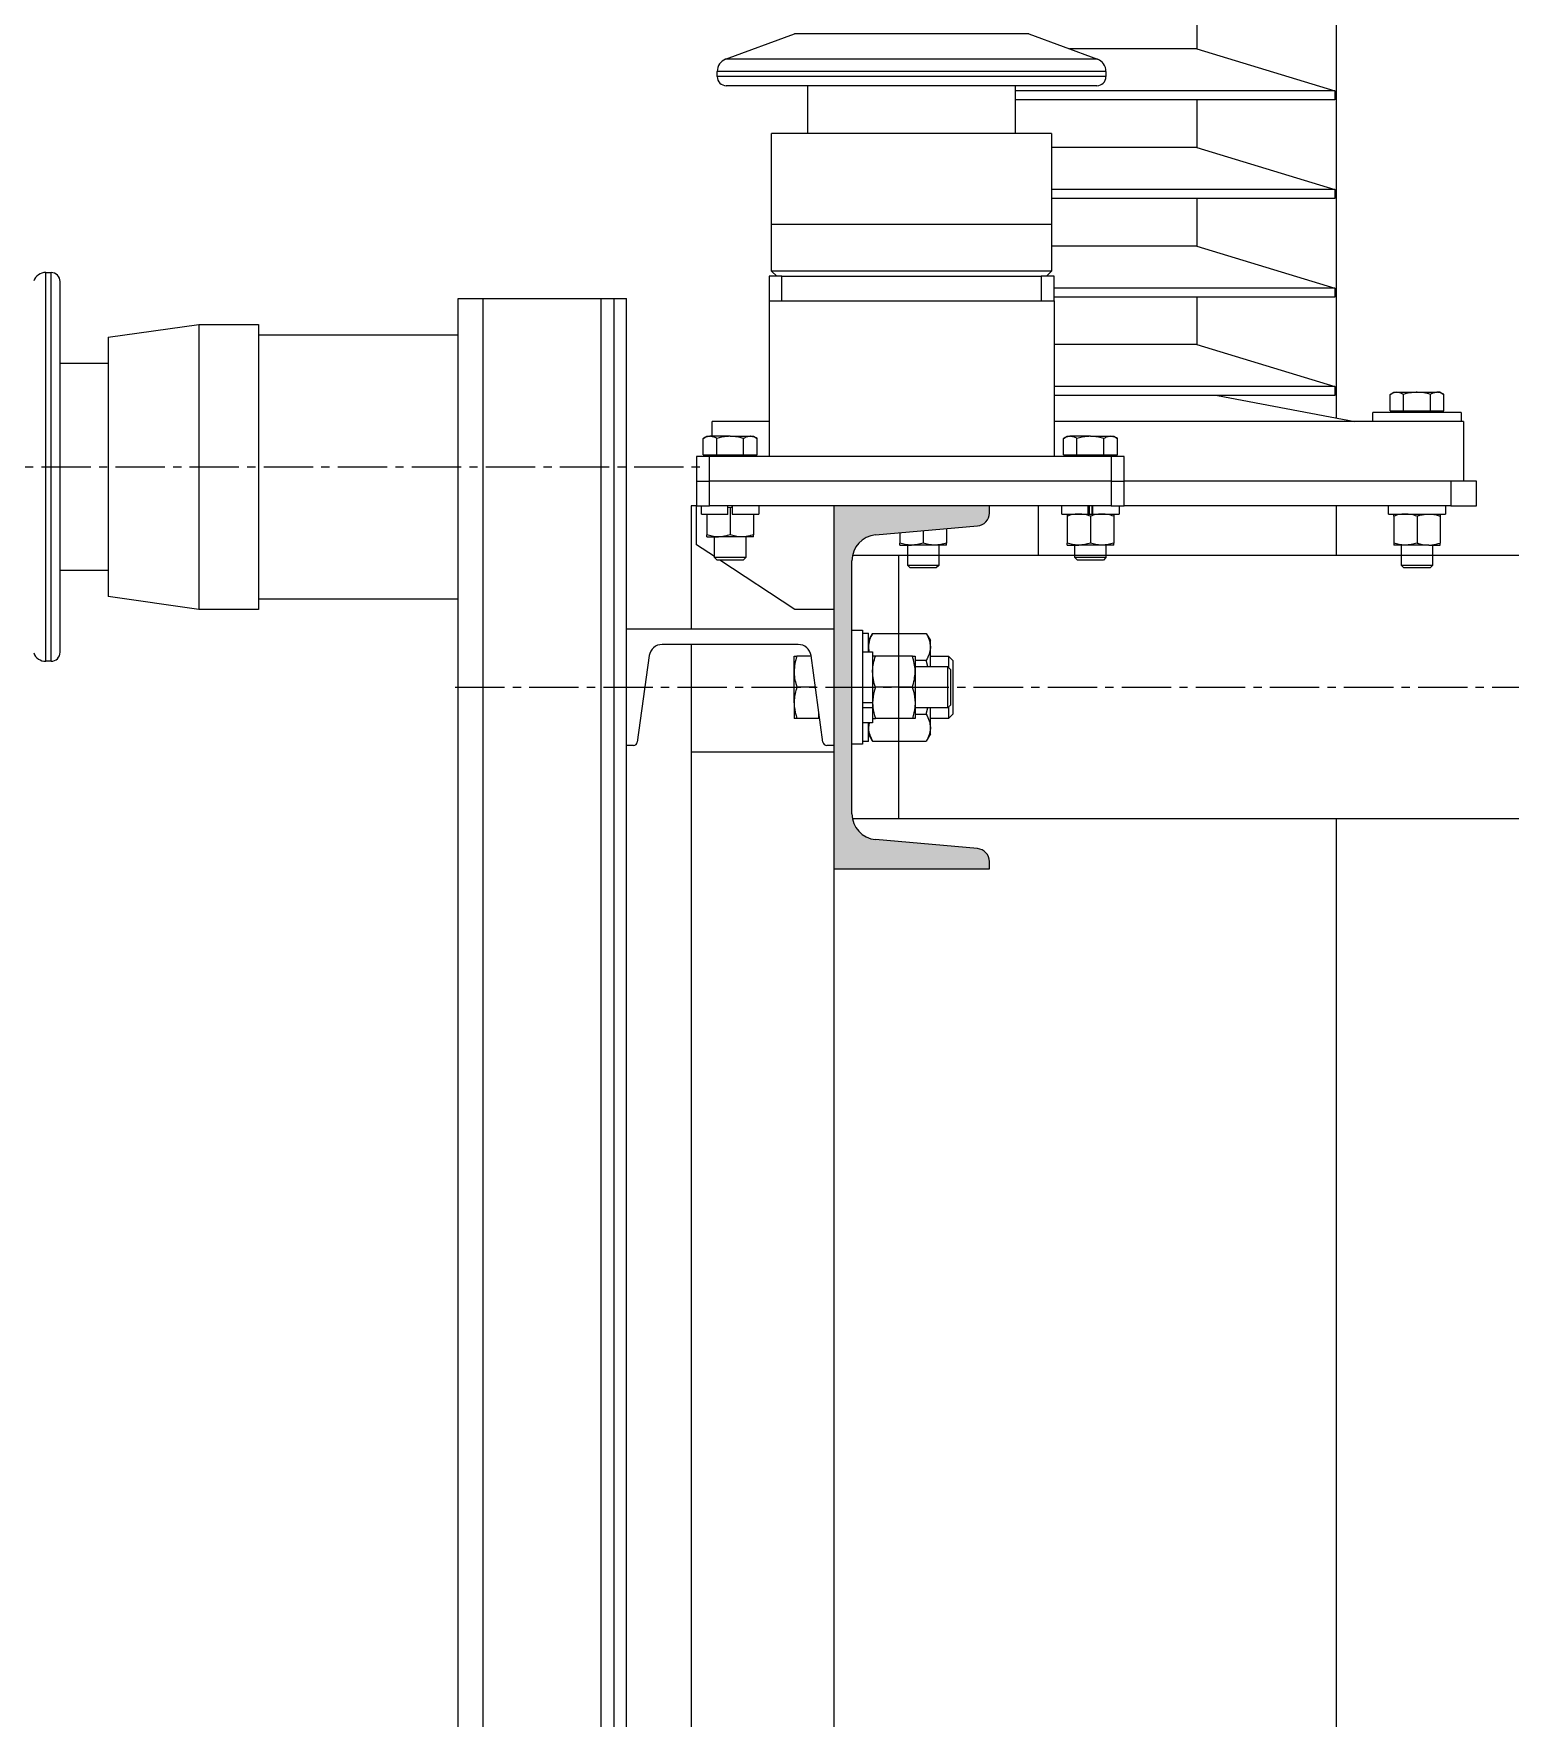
# Model space of a CAD drawing. Header units: millimetres. Extents: x 1587714 to 3094800, y -694377 to -413614.
# Drawn here: x 2046175 to 2046745, y -552333 to -551683 of the extents above; entities that cross this region are included whole.
import ezdxf

# ---------------------------------------------------------------- set-up
doc = ezdxf.new("R2010")
doc.units = ezdxf.units.MM
doc.linetypes.add('CENTER2', pattern=[28.575, 19.05, -3.175, 3.175, -3.175])
for name, color, linetype in [('0_EJES', 1, 'CENTER2'), ('M0_EQUIPOS', 7, 'Continuous'), ('M2_PLBULONES', 2, 'Continuous'), ('M_HATCH', 9, 'Continuous')]:
    doc.layers.add(name, color=color, linetype=linetype)

msp = doc.modelspace()

# ---------------------------------------------------------------- hatches: boundary and pattern name
at = {"layer": 'M_HATCH'}
msp.add_hatch(color=256, dxfattribs=at).paths.add_polyline_path([(2046490.7201, -551886.7805), (2046490.7201, -551984.4294, 0.38887873), (2046499.8486, -551994.3913), (2046539.1559, -551997.8303, -0.38887873), (2046543.7201, -552002.8112), (2046543.7201, -552005.6049), (2046483.7201, -552005.6049), (2046483.7201, -551865.6049), (2046543.7201, -551865.6049), (2046543.7201, -551868.3986, -0.38887873), (2046539.1559, -551873.3796), (2046499.8486, -551876.8185, 0.38887873)])

# ---------------------------------------------------------------- linework, layer by layer
at = {"layer": '0_EJES'}
for p, q in [((2045663.672, -551850.605), (2046433.3041, -551850.605)), ((2046337.6455, -551935.6049), (2047292.408, -551935.6049))]:
    msp.add_line(p, q, dxfattribs=at)
at = {"layer": 'M0_EQUIPOS', "color": 1, "linetype": 'Continuous', "lineweight": 15}
for p, q in [((2046677.7201, -551831.7642), (2046677.7201, -549856.6073)), ((2046677.7201, -552364.8049), (2046677.7201, -551986.405))]:
    msp.add_line(p, q, dxfattribs=at)
at = {"layer": 'M0_EQUIPOS', "color": 20, "linetype": 'Continuous', "lineweight": 15}
for p, q in [((2046623.7983, -551670.986), (2046623.7983, -551689.3366)), ((2046441.9792, -551693.3344), (2046468.5056, -551683.4818)), ((2046513.7201, -551683.4818), (2046468.5056, -551683.4818)), ((2046558.9346, -551683.4818), (2046513.7201, -551683.4818)), ((2046558.9346, -551683.4818), (2046585.4611, -551693.3344)), ((2046581.7201, -551689.3366), (2046574.6977, -551689.3366)), ((2046623.7983, -551689.3366), (2046581.7201, -551689.3366)), ((2046623.7983, -551689.3366), (2046676.9701, -551705.5386)), ((2046513.7201, -551693.3344), (2046441.9792, -551693.3344)), ((2046585.4611, -551693.3344), (2046513.7201, -551693.3344)), ((2046438.7201, -551700.0449), (2046438.7201, -551698.0215)), ((2046513.7201, -551698.0215), (2046438.7201, -551698.0215)), ((2046513.7201, -551700.0449), (2046438.7201, -551700.0449)), ((2046588.7201, -551698.0215), (2046513.7201, -551698.0215)), ((2046588.7201, -551700.0449), (2046513.7201, -551700.0449)), ((2046588.7201, -551698.0215), (2046588.7201, -551700.0449)), ((2046513.7201, -551703.5449), (2046442.2201, -551703.5449)), ((2046473.7201, -551722.045), (2046473.7201, -551703.5449)), ((2046585.2201, -551703.5449), (2046513.7201, -551703.5449)), ((2046553.7201, -551703.5449), (2046553.7201, -551722.045)), ((2046581.7201, -551705.5386), (2046553.7201, -551705.5386)), ((2046581.7201, -551709.0109), (2046553.7201, -551709.0109)), ((2046676.9701, -551705.5386), (2046581.7201, -551705.5386)), ((2046676.9701, -551709.0109), (2046581.7201, -551709.0109)), ((2046623.7983, -551709.0109), (2046623.7983, -551727.3613)), ((2046676.9701, -551705.5386), (2046676.9701, -551709.0109)), ((2046459.7201, -551757.0449), (2046459.7201, -551722.045)), ((2046567.7201, -551722.045), (2046459.7201, -551722.045)), ((2046567.7201, -551722.045), (2046567.7201, -551757.0449)), ((2046581.7201, -551727.3613), (2046567.7201, -551727.3613)), ((2046623.7983, -551727.3613), (2046581.7201, -551727.3613)), ((2046623.7983, -551727.3613), (2046676.9701, -551743.5632)), ((2046581.7201, -551743.5632), (2046567.7201, -551743.5632)), ((2046581.7201, -551747.0356), (2046567.7201, -551747.0356)), ((2046676.9701, -551743.5632), (2046581.7201, -551743.5632)), ((2046676.9701, -551747.0356), (2046581.7201, -551747.0356)), ((2046623.7983, -551747.0356), (2046623.7983, -551765.3859)), ((2046676.9701, -551743.5632), (2046676.9701, -551747.0356)), ((2046459.7201, -551775.045), (2046459.7201, -551757.0449)), ((2046567.7201, -551757.0449), (2046459.7201, -551757.0449)), ((2046567.7201, -551757.0449), (2046567.7201, -551775.045)), ((2046581.7201, -551765.3859), (2046567.7201, -551765.3859)), ((2046623.7983, -551765.3859), (2046581.7201, -551765.3859)), ((2046623.7983, -551765.3859), (2046676.9701, -551781.5879)), ((2046458.7201, -551777.0448), (2046458.7201, -551786.5649)), ((2046463.7201, -551777.0448), (2046458.7201, -551777.0448)), ((2046461.7201, -551777.0448), (2046459.7201, -551775.045)), ((2046567.7201, -551775.045), (2046459.7201, -551775.045)), ((2046463.7201, -551777.0448), (2046563.7201, -551777.0448)), ((2046463.7201, -551786.5649), (2046463.7201, -551777.0448)), ((2046563.7201, -551777.0448), (2046563.7201, -551786.5649)), ((2046568.7201, -551777.0448), (2046563.7201, -551777.0448)), ((2046567.7201, -551775.045), (2046565.7201, -551777.0448)), ((2046568.7201, -551786.5649), (2046568.7201, -551777.0448)), ((2046458.7201, -551786.5649), (2046458.7201, -551846.565)), ((2046458.7201, -551786.5649), (2046568.7201, -551786.5649)), ((2046463.7201, -551786.5649), (2046563.7201, -551786.5649)), ((2046581.7201, -551781.5879), (2046568.7201, -551781.5879)), ((2046581.7201, -551785.0602), (2046568.7201, -551785.0602)), ((2046568.7201, -551786.5649), (2046568.7201, -551846.565)), ((2046676.9701, -551781.5879), (2046581.7201, -551781.5879)), ((2046676.9701, -551785.0602), (2046581.7201, -551785.0602)), ((2046623.7983, -551785.0602), (2046623.7983, -551803.4108)), ((2046676.9701, -551781.5879), (2046676.9701, -551785.0602)), ((2046581.7201, -551803.4108), (2046568.7201, -551803.4108)), ((2046623.7983, -551803.4108), (2046581.7201, -551803.4108)), ((2046623.7983, -551803.4108), (2046676.9701, -551819.6126)), ((2046581.7201, -551819.6126), (2046568.7201, -551819.6126)), ((2046676.9701, -551819.6126), (2046581.7201, -551819.6126)), ((2046676.9701, -551819.6126), (2046676.9701, -551823.0849)), ((2046581.7201, -551823.0849), (2046568.7201, -551823.0849)), ((2046676.9701, -551823.0849), (2046581.7201, -551823.0849)), ((2046631.7201, -551823.0849), (2046684.7201, -551833.0849)), ((2046436.7201, -551838.8049), (2046436.7201, -551833.0849)), ((2046458.7201, -551833.0849), (2046436.7201, -551833.0849)), ((2046581.7201, -551833.0849), (2046568.7201, -551833.0849)), ((2046726.7201, -551833.0849), (2046581.7201, -551833.0849)), ((2046726.7201, -551833.0849), (2046726.7201, -551856.0849))]:
    msp.add_line(p, q, dxfattribs=at)
at = {"layer": 'M0_EQUIPOS', "color": 180, "linetype": 'Continuous', "lineweight": 15}
for p, q in [((2046179.6967, -551775.605), (2046181.7201, -551775.605)), ((2046179.6967, -551860.9912), (2046179.6967, -551775.605)), ((2046181.7201, -551860.9912), (2046181.7201, -551775.605)), ((2046185.2201, -551860.5065), (2046185.2201, -551779.105)), ((2046338.7201, -552444.6439), (2046338.7201, -551785.605)), ((2046338.7201, -551785.605), (2046348.4801, -551785.605)), ((2046348.4801, -552565.6049), (2046348.4801, -551785.605)), ((2046348.4801, -551785.605), (2046393.9601, -551785.605)), ((2046393.9601, -552565.6049), (2046393.9601, -551785.605)), ((2046393.9601, -551785.605), (2046398.9601, -551785.605)), ((2046398.9601, -552565.6049), (2046398.9601, -551785.605)), ((2046398.9601, -551785.605), (2046403.7201, -551785.605)), ((2046403.7201, -551913.105), (2046403.7201, -551785.605)), ((2046203.7201, -551800.6049), (2046238.7201, -551795.605)), ((2046203.7201, -551800.6049), (2046203.7201, -551900.605)), ((2046238.7201, -551795.605), (2046261.7201, -551795.605)), ((2046238.7201, -551795.605), (2046238.7201, -551905.6049)), ((2046261.7201, -551795.605), (2046261.7201, -551905.6049)), ((2046261.7201, -551799.605), (2046338.7201, -551799.605)), ((2046185.2201, -551810.6049), (2046203.7201, -551810.6049)), ((2046179.6967, -551925.6049), (2046179.6967, -551860.9912)), ((2046181.7201, -551925.6049), (2046181.7201, -551860.9912)), ((2046185.2201, -551922.1049), (2046185.2201, -551860.5065)), ((2046203.7201, -551890.6049), (2046185.2201, -551890.6049)), ((2046238.7201, -551905.6049), (2046203.7201, -551900.605)), ((2046338.7201, -551901.605), (2046261.7201, -551901.605)), ((2046261.7201, -551905.6049), (2046238.7201, -551905.6049)), ((2046403.7201, -551913.105), (2046483.7201, -551913.105)), ((2046403.7201, -551958.1049), (2046403.7201, -551913.105)), ((2046412.5282, -551923.4185), (2046407.8995, -551956.8109)), ((2046469.9595, -551919.1049), (2046417.4808, -551919.1049)), ((2046479.5408, -551956.8109), (2046474.9121, -551923.4185)), ((2046181.7201, -551925.6049), (2046179.6967, -551925.6049)), ((2046406.4137, -551958.1049), (2046403.7201, -551958.1049)), ((2046403.7201, -552393.105), (2046403.7201, -551958.1049)), ((2046483.7201, -551958.1049), (2046481.0265, -551958.1049))]:
    msp.add_line(p, q, dxfattribs=at)
at = {"layer": 'M0_EQUIPOS', "linetype": 'Continuous', "lineweight": 15}
for p, q in [((2046430.7201, -551846.565), (2046430.7201, -551856.0849)), ((2046435.7201, -551846.565), (2046430.7201, -551846.565)), ((2046435.7201, -551856.0849), (2046435.7201, -551846.565)), ((2046590.7201, -551846.565), (2046435.7201, -551846.565)), ((2046590.7201, -551846.565), (2046590.7201, -551856.0849)), ((2046595.7201, -551846.565), (2046590.7201, -551846.565)), ((2046595.7201, -551856.0849), (2046595.7201, -551846.565)), ((2046430.7201, -551856.0849), (2046435.7201, -551856.0849)), ((2046430.7201, -551856.0849), (2046430.7201, -551865.6049)), ((2046590.7201, -551856.0849), (2046435.7201, -551856.0849)), ((2046435.7201, -551865.6049), (2046435.7201, -551856.0849)), ((2046590.7201, -551856.0849), (2046595.7201, -551856.0849)), ((2046590.7201, -551856.0849), (2046590.7201, -551865.6049)), ((2046721.7201, -551856.0849), (2046595.7201, -551856.0849)), ((2046595.7201, -551865.6049), (2046595.7201, -551856.0849)), ((2046721.7201, -551856.0849), (2046721.7201, -551865.6049)), ((2046731.7201, -551856.0849), (2046721.7201, -551856.0849)), ((2046731.7201, -551865.6049), (2046731.7201, -551856.0849)), ((2046430.7201, -551865.6049), (2046428.7201, -551865.6049)), ((2046428.7201, -551865.6049), (2046428.7201, -551913.105)), ((2046430.7201, -551865.6049), (2046435.7201, -551865.6049)), ((2046430.7201, -551880.6049), (2046430.7201, -551865.6049)), ((2046483.7201, -551865.6049), (2046435.7201, -551865.6049)), ((2046483.7201, -551865.6049), (2046483.7201, -552005.6049)), ((2046543.7201, -551865.6049), (2046483.7201, -551865.6049)), ((2046543.7201, -551868.3986), (2046543.7201, -551865.6049)), ((2046590.7201, -551865.6049), (2046543.7201, -551865.6049)), ((2046562.7201, -551884.8049), (2046562.7201, -551865.6049)), ((2046590.7201, -551865.6049), (2046595.7201, -551865.6049)), ((2046721.7201, -551865.6049), (2046595.7201, -551865.6049)), ((2046677.7201, -551884.8049), (2046677.7201, -551865.6049)), ((2046721.7201, -551865.6049), (2046731.7201, -551865.6049)), ((2046499.8486, -551876.8185), (2046539.1559, -551873.3795)), ((2046437.7201, -551885.2102), (2046430.7201, -551880.6049)), ((2046508.6201, -551884.8049), (2046490.9172, -551884.8049)), ((2046816.7072, -551884.8049), (2046508.6201, -551884.8049)), ((2046508.6201, -551884.8049), (2046508.6201, -551986.405)), ((2046468.7201, -551905.6049), (2046439.7793, -551886.5649)), ((2046490.7201, -551984.4294), (2046490.7201, -551886.7804)), ((2046483.7201, -551905.6049), (2046468.7201, -551905.6049)), ((2046428.7201, -551919.1049), (2046428.7201, -551960.605)), ((2046483.7201, -551960.605), (2046428.7201, -551960.605)), ((2046428.7201, -551960.605), (2046428.7201, -552390.6049)), ((2046508.6201, -551986.405), (2046490.9172, -551986.405)), ((2046757.7201, -551986.405), (2046508.6201, -551986.405)), ((2046539.1559, -551997.8302), (2046499.8486, -551994.3913)), ((2046483.7201, -552005.6049), (2046543.7201, -552005.6049)), ((2046483.7201, -552005.6049), (2046483.7201, -552345.605)), ((2046543.7201, -552005.6049), (2046543.7201, -552002.8113))]:
    msp.add_line(p, q, dxfattribs=at)
at = {"layer": 'M0_EQUIPOS', "color": 20, "linetype": 'Continuous', "lineweight": 15}
for centre, radius, start, end in [((2046443.7201, -551698.0215), 5, 110.3764352, 180), ((2046583.7201, -551698.0215), 5, 0, 69.6235648), ((2046442.2201, -551700.0449), 3.5, 180, 270), ((2046585.2201, -551700.0449), 3.5, 270, 0)]:
    msp.add_arc(centre, radius, start, end, dxfattribs=at)
at = {"layer": 'M0_EQUIPOS', "color": 180, "linetype": 'Continuous', "lineweight": 15}
for centre, radius, start, end in [((2046179.6967, -551780.6049), 5, 90, 159.6235648), ((2046181.7201, -551779.1049), 3.5, 0, 90), ((2046179.6967, -551920.6049), 5, 200.3764352, 270), ((2046181.7201, -551922.1049), 3.5, 270, 0), ((2046417.4808, -551924.1049), 5, 90, 172.1082976), ((2046469.9594, -551924.1049), 5, 7.8917024, 90), ((2046406.4137, -551956.6049), 1.5, 270, 352.1082976), ((2046481.0265, -551956.6049), 1.5, 187.8917024, 270)]:
    msp.add_arc(centre, radius, start, end, dxfattribs=at)
at = {"layer": 'M0_EQUIPOS', "linetype": 'Continuous', "lineweight": 15}
for centre, radius, start, end in [((2046538.7201, -551868.3986), 5, 275, 0), ((2046500.7201, -551886.7805), 10, 95, 180), ((2046500.7201, -551984.4294), 10, 180, 265), ((2046538.7201, -552002.8112), 5, 0, 85)]:
    msp.add_arc(centre, radius, start, end, dxfattribs=at)
at = {"layer": 'M2_PLBULONES', "linetype": 'Continuous', "lineweight": 15}
for p, q in [((2046698.3278, -551822.6288), (2046699.7201, -551821.825)), ((2046698.3278, -551828.9849), (2046698.3278, -551822.6288)), ((2046699.7201, -551821.825), (2046700.9259, -551821.825)), ((2046700.9259, -551821.825), (2046708.7201, -551821.825)), ((2046703.524, -551828.9849), (2046703.524, -551822.6288)), ((2046708.7201, -551821.825), (2046716.5143, -551821.825)), ((2046713.9163, -551828.9849), (2046713.9163, -551822.6288)), ((2046717.7201, -551821.825), (2046716.5143, -551821.825)), ((2046717.7201, -551821.825), (2046719.1124, -551822.6288)), ((2046719.1124, -551828.9849), (2046719.1124, -551822.6288)), ((2046691.7201, -551833.0849), (2046691.7201, -551829.5849)), ((2046725.7201, -551829.5849), (2046691.7201, -551829.5849)), ((2046698.3278, -551828.9849), (2046700.9259, -551828.9849)), ((2046699.7201, -551829.5849), (2046699.7201, -551828.9849)), ((2046700.9259, -551828.9849), (2046703.524, -551828.9849)), ((2046703.524, -551828.9849), (2046708.7201, -551828.9849)), ((2046708.7201, -551828.9849), (2046713.9163, -551828.9849)), ((2046713.9163, -551828.9849), (2046716.5143, -551828.9849)), ((2046716.5143, -551828.9849), (2046719.1124, -551828.9849)), ((2046717.7201, -551828.9849), (2046717.7201, -551829.5849)), ((2046725.7201, -551829.5849), (2046725.7201, -551833.0849)), ((2046433.3278, -551839.6087), (2046434.7201, -551838.8049)), ((2046433.3278, -551845.965), (2046433.3278, -551839.6087)), ((2046434.7201, -551838.8049), (2046435.9259, -551838.8049)), ((2046443.7201, -551838.8049), (2046435.9259, -551838.8049)), ((2046438.524, -551845.965), (2046438.524, -551839.6087)), ((2046443.7201, -551838.8049), (2046451.5143, -551838.8049)), ((2046448.9163, -551845.965), (2046448.9163, -551839.6087)), ((2046451.5143, -551838.8049), (2046452.7201, -551838.8049)), ((2046452.7201, -551838.8049), (2046454.1124, -551839.6087)), ((2046454.1124, -551845.965), (2046454.1124, -551839.6087)), ((2046572.3278, -551839.6087), (2046573.7201, -551838.8049)), ((2046572.3278, -551845.965), (2046572.3278, -551839.6087)), ((2046573.7201, -551838.8049), (2046574.9259, -551838.8049)), ((2046582.7201, -551838.8049), (2046574.9259, -551838.8049)), ((2046577.524, -551845.965), (2046577.524, -551839.6087)), ((2046582.7201, -551838.8049), (2046590.5144, -551838.8049)), ((2046587.9163, -551845.965), (2046587.9163, -551839.6087)), ((2046590.5144, -551838.8049), (2046591.7201, -551838.8049)), ((2046591.7201, -551838.8049), (2046593.1124, -551839.6087)), ((2046593.1124, -551845.965), (2046593.1124, -551839.6087)), ((2046433.3278, -551845.965), (2046435.9259, -551845.965)), ((2046434.7201, -551846.565), (2046434.7201, -551845.965)), ((2046435.9259, -551845.965), (2046438.524, -551845.965)), ((2046438.524, -551845.965), (2046443.7201, -551845.965)), ((2046443.7201, -551845.965), (2046448.9163, -551845.965)), ((2046448.9163, -551845.965), (2046451.5143, -551845.965)), ((2046451.5143, -551845.965), (2046454.1124, -551845.965)), ((2046452.7201, -551845.965), (2046452.7201, -551846.565)), ((2046572.3278, -551845.965), (2046574.9259, -551845.965)), ((2046573.7201, -551846.565), (2046573.7201, -551845.965)), ((2046574.9259, -551845.965), (2046577.524, -551845.965)), ((2046577.524, -551845.965), (2046582.7201, -551845.965)), ((2046582.7201, -551845.965), (2046587.9163, -551845.965)), ((2046587.9163, -551845.965), (2046590.5144, -551845.965)), ((2046590.5144, -551845.965), (2046593.1124, -551845.965)), ((2046591.7201, -551845.965), (2046591.7201, -551846.565)), ((2046432.6838, -551868.78), (2046432.6838, -551865.6049)), ((2046442.8542, -551868.78), (2046442.8542, -551865.6049)), ((2046444.586, -551868.78), (2046444.586, -551865.6049)), ((2046454.7564, -551865.6049), (2046454.7564, -551868.78)), ((2046571.6838, -551868.78), (2046571.6838, -551865.6049)), ((2046581.8542, -551868.78), (2046581.8542, -551865.6049)), ((2046582.21, -551865.6049), (2046582.21, -551868.78)), ((2046583.2303, -551865.6049), (2046583.2303, -551868.78)), ((2046583.586, -551868.78), (2046583.586, -551865.6049)), ((2046593.7564, -551865.6049), (2046593.7564, -551868.78)), ((2046697.6838, -551868.78), (2046697.6838, -551865.6049)), ((2046719.7564, -551865.6049), (2046719.7564, -551868.78)), ((2046432.6838, -551868.78), (2046442.8542, -551868.78)), ((2046434.7201, -551868.78), (2046434.7201, -551876.8011)), ((2046442.9378, -551868.78), (2046442.8542, -551868.78)), ((2046443.7201, -551866.4088), (2046442.931, -551866.2)), ((2046444.5088, -551866.1969), (2046443.7201, -551866.4088)), ((2046443.7201, -551866.4088), (2046443.7201, -551876.8011)), ((2046444.5025, -551868.78), (2046444.586, -551868.78)), ((2046444.586, -551868.78), (2046454.7564, -551868.78)), ((2046452.7201, -551868.78), (2046452.7201, -551876.8011)), ((2046571.6838, -551868.78), (2046581.8542, -551868.78)), ((2046573.7201, -551869.5838), (2046573.7201, -551879.9761)), ((2046581.8542, -551868.78), (2046583.4263, -551868.78)), ((2046582.014, -551868.78), (2046581.8542, -551868.78)), ((2046582.7201, -551869.5838), (2046582.7201, -551879.9761)), ((2046583.4263, -551868.78), (2046583.586, -551868.78)), ((2046583.586, -551868.78), (2046593.7564, -551868.78)), ((2046591.7201, -551869.5838), (2046591.7201, -551879.9761)), ((2046697.6838, -551868.78), (2046719.7564, -551868.78)), ((2046699.7201, -551869.5838), (2046699.7201, -551879.9761)), ((2046708.7201, -551869.5838), (2046708.7201, -551879.9761)), ((2046717.7201, -551869.5838), (2046717.7201, -551879.9761)), ((2046434.7201, -551877.6049), (2046439.2201, -551877.6049)), ((2046437.7201, -551885.6009), (2046437.7201, -551877.6049)), ((2046448.2201, -551877.6049), (2046439.2201, -551877.6049)), ((2046452.7201, -551877.6049), (2046448.2201, -551877.6049)), ((2046449.7201, -551877.6049), (2046449.7201, -551885.6009)), ((2046509.2201, -551875.9986), (2046509.2201, -551879.9761)), ((2046518.2201, -551875.2112), (2046518.2201, -551879.9761)), ((2046527.2201, -551874.4238), (2046527.2201, -551879.9761)), ((2046512.2201, -551884.8049), (2046508.6201, -551884.8049)), ((2046509.2201, -551880.7799), (2046513.7201, -551880.7799)), ((2046512.2201, -551888.6209), (2046512.2201, -551880.7799)), ((2046522.7201, -551880.7799), (2046513.7201, -551880.7799)), ((2046527.2201, -551880.7799), (2046522.7201, -551880.7799)), ((2046524.2201, -551880.7799), (2046524.2201, -551888.6209)), ((2046573.7201, -551880.7799), (2046578.2201, -551880.7799)), ((2046576.7201, -551885.6009), (2046576.7201, -551880.7799)), ((2046587.2201, -551880.7799), (2046578.2201, -551880.7799)), ((2046591.7201, -551880.7799), (2046587.2201, -551880.7799)), ((2046588.7201, -551880.7799), (2046588.7201, -551885.6009)), ((2046704.2201, -551880.7799), (2046699.7201, -551880.7799)), ((2046702.7201, -551888.6209), (2046702.7201, -551880.7799)), ((2046713.2201, -551880.7799), (2046704.2201, -551880.7799)), ((2046713.2201, -551880.7799), (2046717.7201, -551880.7799)), ((2046714.7201, -551880.7799), (2046714.7201, -551888.6209)), ((2046438.6841, -551886.5649), (2046437.7201, -551885.6009)), ((2046443.7201, -551885.6009), (2046437.7201, -551885.6009)), ((2046443.7201, -551886.5649), (2046438.6841, -551886.5649)), ((2046449.7201, -551885.6009), (2046443.7201, -551885.6009)), ((2046448.7561, -551886.5649), (2046443.7201, -551886.5649)), ((2046449.7201, -551885.6009), (2046448.7561, -551886.5649)), ((2046513.1841, -551889.585), (2046512.2201, -551888.6209)), ((2046518.2201, -551888.6209), (2046512.2201, -551888.6209)), ((2046518.2201, -551889.585), (2046513.1841, -551889.585)), ((2046524.2201, -551888.6209), (2046518.2201, -551888.6209)), ((2046523.2561, -551889.585), (2046518.2201, -551889.585)), ((2046524.2201, -551888.6209), (2046523.2561, -551889.585)), ((2046577.6841, -551886.5649), (2046576.7201, -551885.6009)), ((2046582.7201, -551885.6009), (2046576.7201, -551885.6009)), ((2046582.7201, -551886.5649), (2046577.6841, -551886.5649)), ((2046588.7201, -551885.6009), (2046582.7201, -551885.6009)), ((2046587.7561, -551886.5649), (2046582.7201, -551886.5649)), ((2046588.7201, -551885.6009), (2046587.7561, -551886.5649)), ((2046703.6841, -551889.585), (2046702.7201, -551888.6209)), ((2046714.7201, -551888.6209), (2046702.7201, -551888.6209)), ((2046713.7561, -551889.585), (2046703.6841, -551889.585)), ((2046714.7201, -551888.6209), (2046713.7561, -551889.585)), ((2046490.7201, -551913.6049), (2046494.7201, -551913.6049)), ((2046494.7201, -551913.6049), (2046494.7201, -551946.6049)), ((2046494.7201, -551914.6881), (2046497.0701, -551914.6881)), ((2046497.0701, -551921.9016), (2046497.0701, -551914.6881)), ((2046497.0701, -551917.6049), (2046498.6778, -551914.8203)), ((2046498.6778, -551914.8203), (2046519.3624, -551914.8203)), ((2046519.3624, -551914.8203), (2046520.9701, -551917.6049)), ((2046520.9701, -551920.0165), (2046520.9701, -551917.6049)), ((2046468.4001, -551929.605), (2046468.4001, -551923.6049)), ((2046474.9379, -551923.6049), (2046469.4719, -551923.6049)), ((2046494.7201, -551921.9016), (2046498.6825, -551921.9016)), ((2046498.6825, -551921.9016), (2046498.6825, -551941.5043)), ((2046514.0107, -551923.6049), (2046499.7543, -551923.6049)), ((2046515.0825, -551923.6049), (2046515.0825, -551929.605)), ((2046520.9701, -551927.605), (2046520.9701, -551920.0165)), ((2046520.9701, -551923.6049), (2046527.9721, -551923.6049)), ((2046527.9721, -551923.6049), (2046529.6201, -551925.253)), ((2046527.9721, -551923.6049), (2046527.9721, -551924.5142)), ((2046468.4001, -551941.6049), (2046468.4001, -551929.605)), ((2046515.0825, -551925.2126), (2046519.3624, -551925.2126)), ((2046515.0825, -551927.605), (2046527.6186, -551927.605)), ((2046515.0825, -551929.605), (2046515.0825, -551941.6049)), ((2046519.9506, -551927.605), (2046519.3624, -551925.2126)), ((2046527.6186, -551927.605), (2046528.7201, -551928.7065)), ((2046527.6186, -551927.605), (2046527.6186, -551939.6049)), ((2046527.9721, -551924.5142), (2046527.9721, -551927.9584)), ((2046528.7201, -551928.7065), (2046528.7201, -551939.0542)), ((2046529.6201, -551925.253), (2046529.6201, -551926.0374)), ((2046529.6201, -551926.0374), (2046529.6201, -551945.9569)), ((2046476.6013, -551935.6049), (2046469.4719, -551935.6049)), ((2046514.0107, -551935.6049), (2046499.7543, -551935.6049)), ((2046468.4001, -551941.6049), (2046468.4001, -551947.605)), ((2046494.7201, -551941.5043), (2046498.6825, -551941.5043)), ((2046494.7201, -551943.3666), (2046498.6825, -551943.3666)), ((2046498.6825, -551941.6049), (2046498.6825, -551942.4018)), ((2046498.6825, -551942.4018), (2046498.6825, -551943.3666)), ((2046498.6825, -551943.3666), (2046498.6825, -551949.3082)), ((2046515.0825, -551941.6049), (2046515.0825, -551947.605)), ((2046527.6186, -551943.6049), (2046515.0825, -551943.6049)), ((2046519.3624, -551945.9972), (2046519.9834, -551943.6049)), ((2046520.9701, -551951.1934), (2046520.9701, -551943.6049)), ((2046527.6186, -551939.6049), (2046527.6186, -551943.6049)), ((2046528.7201, -551942.5034), (2046527.6186, -551943.6049)), ((2046527.9721, -551943.2514), (2046527.9721, -551947.605)), ((2046528.7201, -551939.0542), (2046528.7201, -551942.5034)), ((2046477.9201, -551947.605), (2046469.4719, -551947.605)), ((2046477.9201, -551947.605), (2046477.9201, -551945.1192)), ((2046478.2647, -551947.605), (2046477.9201, -551947.605)), ((2046494.7201, -551946.6049), (2046494.7201, -551957.605)), ((2046498.6825, -551949.3082), (2046494.7201, -551949.3082)), ((2046497.384, -551949.3082), (2046497.0701, -551951.1934)), ((2046497.0701, -551956.5218), (2046497.0701, -551949.3082)), ((2046514.0107, -551947.605), (2046499.7543, -551947.605)), ((2046515.0825, -551945.9972), (2046519.3624, -551945.9972)), ((2046527.9721, -551947.605), (2046520.9701, -551947.605)), ((2046529.6201, -551945.9569), (2046527.9721, -551947.605)), ((2046497.0701, -551956.5218), (2046494.7201, -551956.5218)), ((2046498.6778, -551956.3895), (2046497.0701, -551953.6049)), ((2046498.6778, -551956.3895), (2046519.3624, -551956.3895)), ((2046520.9701, -551953.6049), (2046519.3624, -551956.3895)), ((2046520.9701, -551953.6049), (2046520.9701, -551951.1934)), ((2046494.7201, -551957.605), (2046490.7201, -551957.605))]:
    msp.add_line(p, q, dxfattribs=at)
for points, knots in [([(2046700.9259, -551821.825), (2046700.219, -551821.93), (2046699.3392, -551822.0606), (2046698.4939, -551822.5355), (2046698.3278, -551822.6288)], [0, 0, 0, 0, 0.803584668, 1, 1, 1, 1]), ([(2046703.524, -551822.6288), (2046702.8557, -551822.296), (2046701.9987, -551821.8692), (2046701.1196, -551821.833), (2046700.9259, -551821.825)], [0, 0, 0, 0, 0.77964625, 1, 1, 1, 1]), ([(2046708.7201, -551821.825), (2046708.597, -551821.8259), (2046707.6642, -551821.8329), (2046705.9056, -551822.0088), (2046704.3227, -551822.4209), (2046703.524, -551822.6288)], [0, 0, 0, 0, 0.07009011, 0.53078297, 1, 1, 1, 1]), ([(2046713.9163, -551822.6288), (2046713.0724, -551822.4041), (2046711.3692, -551821.9505), (2046709.6085, -551821.8671), (2046708.7201, -551821.825)], [0, 0, 0, 0, 0.49546059, 1, 1, 1, 1]), ([(2046716.5143, -551821.825), (2046716.4528, -551821.8259), (2046715.9869, -551821.8329), (2046715.107, -551822.0088), (2046714.3156, -551822.4209), (2046713.9163, -551822.6288)], [0, 0, 0, 0, 0.07015566, 0.5308236, 1, 1, 1, 1]), ([(2046719.1124, -551822.6288), (2046718.6905, -551822.4041), (2046717.839, -551821.9506), (2046716.9585, -551821.8671), (2046716.5143, -551821.825)], [0, 0, 0, 0, 0.49550209, 1, 1, 1, 1]), ([(2046435.9259, -551838.8049), (2046435.8643, -551838.8059), (2046435.3979, -551838.8132), (2046434.5187, -551838.9887), (2046433.7272, -551839.4008), (2046433.3278, -551839.6087)], [0, 0, 0, 0, 0.07008409, 0.53078933, 1, 1, 1, 1]), ([(2046438.524, -551839.6087), (2046438.102, -551839.3841), (2046437.2503, -551838.9306), (2046436.3701, -551838.8471), (2046435.9259, -551838.8049)], [0, 0, 0, 0, 0.4954221, 1, 1, 1, 1]), ([(2046443.7201, -551838.8049), (2046443.3327, -551838.8129), (2046441.5747, -551838.8494), (2046439.8605, -551839.2761), (2046438.524, -551839.6087)], [0, 0, 0, 0, 0.2203644, 1, 1, 1, 1]), ([(2046448.9163, -551839.6087), (2046448.5842, -551839.5155), (2046446.8928, -551839.0404), (2046445.1338, -551838.9098), (2046443.7201, -551838.8049)], [0, 0, 0, 0, 0.19634992, 1, 1, 1, 1]), ([(2046451.5143, -551838.8049), (2046451.4528, -551838.8059), (2046450.9864, -551838.8132), (2046450.1071, -551838.9887), (2046449.3156, -551839.4008), (2046448.9163, -551839.6087)], [0, 0, 0, 0, 0.07008268, 0.53078932, 1, 1, 1, 1]), ([(2046454.1124, -551839.6087), (2046453.6905, -551839.3841), (2046452.839, -551838.9307), (2046451.9585, -551838.8471), (2046451.5143, -551838.8049)], [0, 0, 0, 0, 0.49549931, 1, 1, 1, 1]), ([(2046574.9259, -551838.8049), (2046574.8643, -551838.8059), (2046574.3979, -551838.8132), (2046573.5187, -551838.9887), (2046572.7272, -551839.4008), (2046572.3278, -551839.6087)], [0, 0, 0, 0, 0.07008374, 0.53078933, 1, 1, 1, 1]), ([(2046577.524, -551839.6087), (2046577.102, -551839.3841), (2046576.2503, -551838.9306), (2046575.3701, -551838.8471), (2046574.9259, -551838.8049)], [0, 0, 0, 0, 0.4954221, 1, 1, 1, 1]), ([(2046582.7201, -551838.8049), (2046582.3327, -551838.8129), (2046580.5747, -551838.8494), (2046578.8605, -551839.2761), (2046577.524, -551839.6087)], [0, 0, 0, 0, 0.22036464, 1, 1, 1, 1]), ([(2046587.9163, -551839.6087), (2046587.5842, -551839.5155), (2046585.8928, -551839.0404), (2046584.1338, -551838.9098), (2046582.7201, -551838.8049)], [0, 0, 0, 0, 0.19635205, 1, 1, 1, 1]), ([(2046590.5144, -551838.8049), (2046590.4528, -551838.8059), (2046589.9864, -551838.8132), (2046589.1072, -551838.9887), (2046588.3156, -551839.4008), (2046587.9163, -551839.6087)], [0, 0, 0, 0, 0.07008356, 0.53078933, 1, 1, 1, 1]), ([(2046593.1124, -551839.6087), (2046592.6905, -551839.3841), (2046591.839, -551838.9307), (2046590.9585, -551838.8471), (2046590.5144, -551838.8049)], [0, 0, 0, 0, 0.49549931, 1, 1, 1, 1]), ([(2046578.2201, -551868.78), (2046578.1135, -551868.7809), (2046577.306, -551868.7879), (2046575.7825, -551868.9638), (2046574.4118, -551869.3759), (2046573.7201, -551869.5838)], [0, 0, 0, 0, 0.0701131, 0.53077295, 1, 1, 1, 1]), ([(2046573.7201, -551868.78), (2046573.7201, -551868.7919), (2046573.7201, -551868.8361), (2046573.7201, -551869.268), (2046573.7201, -551869.5838)], [0, 0, 0, 0, 0.26867642, 1, 1, 1, 1]), ([(2046582.7201, -551869.5838), (2046581.9893, -551869.3591), (2046580.5142, -551868.9055), (2046578.9895, -551868.8221), (2046578.2201, -551868.78)], [0, 0, 0, 0, 0.495454701, 1, 1, 1, 1]), ([(2046587.2201, -551868.78), (2046587.1135, -551868.7809), (2046586.3054, -551868.7879), (2046584.7829, -551868.9637), (2046583.4119, -551869.3759), (2046582.7201, -551869.5838)], [0, 0, 0, 0, 0.0700707, 0.53079639, 1, 1, 1, 1]), ([(2046591.7201, -551869.5838), (2046590.9893, -551869.3591), (2046589.5144, -551868.9056), (2046587.9895, -551868.8221), (2046587.2201, -551868.78)], [0, 0, 0, 0, 0.49547694, 1, 1, 1, 1]), ([(2046591.7201, -551868.78), (2046591.7201, -551868.7919), (2046591.7201, -551868.8361), (2046591.7201, -551869.268), (2046591.7201, -551869.5838)], [0, 0, 0, 0, 0.26867642, 1, 1, 1, 1]), ([(2046704.2201, -551868.78), (2046704.1135, -551868.7809), (2046703.3054, -551868.7879), (2046701.7828, -551868.9638), (2046700.4119, -551869.3759), (2046699.7201, -551869.5838)], [0, 0, 0, 0, 0.07006728, 0.53077225, 1, 1, 1, 1]), ([(2046699.7201, -551869.5838), (2046699.7201, -551869.3591), (2046699.7201, -551868.9055), (2046699.7201, -551868.8221), (2046699.7201, -551868.78)], [0, 0, 0, 0, 0.49539374, 1, 1, 1, 1]), ([(2046708.7201, -551869.5838), (2046707.9893, -551869.3591), (2046706.5144, -551868.9056), (2046704.9895, -551868.8221), (2046704.2201, -551868.78)], [0, 0, 0, 0, 0.495477246, 1, 1, 1, 1]), ([(2046708.7201, -551869.5838), (2046709.0979, -551869.4625), (2046710.5647, -551868.9913), (2046712.0887, -551868.87), (2046713.2201, -551868.78)], [0, 0, 0, 0, 0.25755295, 1, 1, 1, 1]), ([(2046713.2201, -551868.78), (2046713.6293, -551868.7919), (2046715.1524, -551868.8361), (2046716.6355, -551869.268), (2046717.7201, -551869.5838)], [0, 0, 0, 0, 0.2686376, 1, 1, 1, 1]), ([(2046717.7201, -551868.78), (2046717.7201, -551868.7809), (2046717.7201, -551868.7879), (2046717.7201, -551868.9638), (2046717.7201, -551869.3759), (2046717.7201, -551869.5838)], [0, 0, 0, 0, 0.07009795, 0.53078883, 1, 1, 1, 1]), ([(2046439.2201, -551877.6049), (2046439.1135, -551877.6039), (2046438.306, -551877.5966), (2046436.7825, -551877.4212), (2046435.4118, -551877.0091), (2046434.7201, -551876.8011)], [0, 0, 0, 0, 0.07011534, 0.53077264, 1, 1, 1, 1]), ([(2046434.7201, -551877.6049), (2046434.7201, -551877.593), (2046434.7201, -551877.5485), (2046434.7201, -551877.1168), (2046434.7201, -551876.8011)], [0, 0, 0, 0, 0.268678333, 1, 1, 1, 1]), ([(2046443.7201, -551876.8011), (2046442.9893, -551877.0257), (2046441.5142, -551877.4792), (2046439.9895, -551877.5627), (2046439.2201, -551877.6049)], [0, 0, 0, 0, 0.49545153, 1, 1, 1, 1]), ([(2046448.2201, -551877.6049), (2046448.1135, -551877.6039), (2046447.3054, -551877.5966), (2046445.7829, -551877.4213), (2046444.4119, -551877.0091), (2046443.7201, -551876.8011)], [0, 0, 0, 0, 0.07007077, 0.5307935, 1, 1, 1, 1]), ([(2046452.7201, -551876.8011), (2046451.9893, -551877.0257), (2046450.5143, -551877.4791), (2046448.9895, -551877.5627), (2046448.2201, -551877.6049)], [0, 0, 0, 0, 0.495472563, 1, 1, 1, 1]), ([(2046452.7201, -551877.6049), (2046452.7201, -551877.593), (2046452.7201, -551877.5485), (2046452.7201, -551877.1168), (2046452.7201, -551876.8011)], [0, 0, 0, 0, 0.268678333, 1, 1, 1, 1]), ([(2046513.7201, -551880.7799), (2046513.6135, -551880.779), (2046512.806, -551880.7716), (2046511.2825, -551880.5961), (2046509.9118, -551880.184), (2046509.2201, -551879.9761)], [0, 0, 0, 0, 0.07011309, 0.5307764, 1, 1, 1, 1]), ([(2046509.2201, -551880.7799), (2046509.2201, -551880.768), (2046509.2201, -551880.7235), (2046509.2201, -551880.2918), (2046509.2201, -551879.9761)], [0, 0, 0, 0, 0.268678333, 1, 1, 1, 1]), ([(2046518.2201, -551879.9761), (2046517.4893, -551880.2008), (2046516.0142, -551880.6542), (2046514.4895, -551880.7378), (2046513.7201, -551880.7799)], [0, 0, 0, 0, 0.49545152, 1, 1, 1, 1]), ([(2046522.7201, -551880.7799), (2046522.6135, -551880.779), (2046521.8054, -551880.7716), (2046520.2829, -551880.5961), (2046518.9119, -551880.184), (2046518.2201, -551879.9761)], [0, 0, 0, 0, 0.07007106, 0.5307991, 1, 1, 1, 1]), ([(2046527.2201, -551879.9761), (2046526.4893, -551880.2008), (2046525.0143, -551880.6542), (2046523.4895, -551880.7378), (2046522.7201, -551880.7799)], [0, 0, 0, 0, 0.49547377, 1, 1, 1, 1]), ([(2046527.2201, -551880.7799), (2046527.2201, -551880.768), (2046527.2201, -551880.7235), (2046527.2201, -551880.2918), (2046527.2201, -551879.9761)], [0, 0, 0, 0, 0.268678333, 1, 1, 1, 1]), ([(2046578.2201, -551880.7799), (2046578.1135, -551880.779), (2046577.306, -551880.7716), (2046575.7825, -551880.5961), (2046574.4118, -551880.184), (2046573.7201, -551879.9761)], [0, 0, 0, 0, 0.07011371, 0.5307758, 1, 1, 1, 1]), ([(2046573.7201, -551880.7799), (2046573.7201, -551880.768), (2046573.7201, -551880.7235), (2046573.7201, -551880.2918), (2046573.7201, -551879.9761)], [0, 0, 0, 0, 0.268678333, 1, 1, 1, 1]), ([(2046582.7201, -551879.9761), (2046581.9893, -551880.2008), (2046580.5142, -551880.6542), (2046578.9895, -551880.7378), (2046578.2201, -551880.7799)], [0, 0, 0, 0, 0.49545122, 1, 1, 1, 1]), ([(2046587.2201, -551880.7799), (2046587.1135, -551880.779), (2046586.3054, -551880.7716), (2046584.7829, -551880.5961), (2046583.4119, -551880.184), (2046582.7201, -551879.9761)], [0, 0, 0, 0, 0.0700713, 0.53079923, 1, 1, 1, 1]), ([(2046591.7201, -551879.9761), (2046590.9893, -551880.2008), (2046589.5143, -551880.6542), (2046587.9895, -551880.7378), (2046587.2201, -551880.7799)], [0, 0, 0, 0, 0.49547347, 1, 1, 1, 1]), ([(2046591.7201, -551880.7799), (2046591.7201, -551880.768), (2046591.7201, -551880.7235), (2046591.7201, -551880.2918), (2046591.7201, -551879.9761)], [0, 0, 0, 0, 0.268678333, 1, 1, 1, 1]), ([(2046704.2201, -551880.7799), (2046704.1135, -551880.779), (2046703.3054, -551880.7716), (2046701.7828, -551880.5961), (2046700.4119, -551880.184), (2046699.7201, -551879.9761)], [0, 0, 0, 0, 0.07006789, 0.53077509, 1, 1, 1, 1]), ([(2046699.7201, -551879.9761), (2046699.7201, -551880.2008), (2046699.7201, -551880.6542), (2046699.7201, -551880.7378), (2046699.7201, -551880.7799)], [0, 0, 0, 0, 0.49539026, 1, 1, 1, 1]), ([(2046708.7201, -551879.9761), (2046707.9893, -551880.2008), (2046706.5143, -551880.6542), (2046704.9895, -551880.7378), (2046704.2201, -551880.7799)], [0, 0, 0, 0, 0.49547377, 1, 1, 1, 1]), ([(2046708.7201, -551879.9761), (2046709.0979, -551880.0974), (2046710.5647, -551880.5686), (2046712.0887, -551880.6899), (2046713.2201, -551880.7799)], [0, 0, 0, 0, 0.25755295, 1, 1, 1, 1]), ([(2046713.2201, -551880.7799), (2046713.6293, -551880.768), (2046715.1524, -551880.7235), (2046716.6355, -551880.2918), (2046717.7201, -551879.9761)], [0, 0, 0, 0, 0.26863951, 1, 1, 1, 1]), ([(2046717.7201, -551880.7799), (2046717.7201, -551880.779), (2046717.7201, -551880.7716), (2046717.7201, -551880.5961), (2046717.7201, -551880.184), (2046717.7201, -551879.9761)], [0, 0, 0, 0, 0.07009855, 0.53079167, 1, 1, 1, 1]), ([(2046498.6778, -551914.8203), (2046498.2285, -551915.6642), (2046497.3216, -551917.3674), (2046497.1544, -551919.1281), (2046497.0701, -551920.0165)], [0, 0, 0, 0, 0.49547428, 1, 1, 1, 1]), ([(2046519.3624, -551914.8203), (2046519.8118, -551915.6642), (2046520.7187, -551917.3674), (2046520.8858, -551919.1281), (2046520.9701, -551920.0165)], [0, 0, 0, 0, 0.49547428, 1, 1, 1, 1]), ([(2046469.4719, -551923.6049), (2046469.1724, -551924.5793), (2046468.5677, -551926.546), (2046468.4563, -551928.5792), (2046468.4001, -551929.605)], [0, 0, 0, 0, 0.49546251, 1, 1, 1, 1]), ([(2046468.4001, -551923.6049), (2046468.4014, -551923.6049), (2046468.4111, -551923.6049), (2046468.6452, -551923.6049), (2046469.1947, -551923.6049), (2046469.4719, -551923.6049)], [0, 0, 0, 0, 0.07014043, 0.53076667, 1, 1, 1, 1]), ([(2046497.0701, -551920.0165), (2046497.071, -551920.1397), (2046497.0752, -551920.7708), (2046497.2433, -551921.3974), (2046497.3786, -551921.9016)], [0, 0, 0, 0, 0.19529528, 1, 1, 1, 1]), ([(2046498.6825, -551929.605), (2046498.6838, -551929.4627), (2046498.6935, -551928.3853), (2046498.9276, -551926.3553), (2046499.4771, -551924.5273), (2046499.7543, -551923.6049)], [0, 0, 0, 0, 0.07008263, 0.53080526, 1, 1, 1, 1]), ([(2046499.7543, -551923.6049), (2046499.4548, -551923.6049), (2046498.8502, -551923.6049), (2046498.7387, -551923.6049), (2046498.6825, -551923.6049)], [0, 0, 0, 0, 0.495480421, 1, 1, 1, 1]), ([(2046515.0825, -551929.605), (2046515.0812, -551929.4627), (2046515.0716, -551928.3853), (2046514.8375, -551926.3553), (2046514.288, -551924.5273), (2046514.0107, -551923.6049)], [0, 0, 0, 0, 0.0700826, 0.53080513, 1, 1, 1, 1]), ([(2046514.0107, -551923.6049), (2046514.3103, -551923.6049), (2046514.9149, -551923.6049), (2046515.0263, -551923.6049), (2046515.0825, -551923.6049)], [0, 0, 0, 0, 0.495480421, 1, 1, 1, 1]), ([(2046520.9701, -551920.0165), (2046520.9682, -551920.1397), (2046520.9537, -551921.0723), (2046520.6025, -551922.8309), (2046519.7783, -551924.4139), (2046519.3624, -551925.2126)], [0, 0, 0, 0, 0.070103655, 0.5307984, 1, 1, 1, 1]), ([(2046468.4001, -551929.605), (2046468.4014, -551929.7472), (2046468.4111, -551930.8239), (2046468.6452, -551932.855), (2046469.1947, -551934.6826), (2046469.4719, -551935.6049)], [0, 0, 0, 0, 0.07010055, 0.53078073, 1, 1, 1, 1]), ([(2046499.7543, -551935.6049), (2046499.4548, -551934.6304), (2046498.8501, -551932.6637), (2046498.7387, -551930.6307), (2046498.6825, -551929.605)], [0, 0, 0, 0, 0.49545301, 1, 1, 1, 1]), ([(2046514.0107, -551935.6049), (2046514.3103, -551934.6304), (2046514.9149, -551932.6637), (2046515.0263, -551930.6307), (2046515.0825, -551929.605)], [0, 0, 0, 0, 0.49545301, 1, 1, 1, 1]), ([(2046469.4719, -551935.6049), (2046469.341, -551936.0185), (2046468.9673, -551937.1989), (2046468.5114, -551939.1975), (2046468.4374, -551940.7989), (2046468.4001, -551941.6049)], [0, 0, 0, 0, 0.21135635, 0.60307858, 1, 1, 1, 1]), ([(2046499.7543, -551935.6049), (2046499.5925, -551936.1086), (2046498.9643, -551938.0643), (2046498.8026, -551940.0963), (2046498.6825, -551941.6049)], [0, 0, 0, 0, 0.257559719, 1, 1, 1, 1]), ([(2046514.0107, -551935.6049), (2046514.1725, -551936.1086), (2046514.8007, -551938.0643), (2046514.9624, -551940.0963), (2046515.0825, -551941.6049)], [0, 0, 0, 0, 0.25755995, 1, 1, 1, 1]), ([(2046468.4001, -551941.6049), (2046468.412, -551942.0767), (2046468.4631, -551944.107), (2046469.0338, -551946.0859), (2046469.4719, -551947.605)], [0, 0, 0, 0, 0.23236361, 1, 1, 1, 1]), ([(2046498.6825, -551941.6049), (2046498.6984, -551942.1505), (2046498.7577, -551944.1813), (2046499.3333, -551946.1587), (2046499.7543, -551947.605)], [0, 0, 0, 0, 0.268634269, 1, 1, 1, 1]), ([(2046515.0825, -551941.6049), (2046515.0666, -551942.1505), (2046515.0074, -551944.1813), (2046514.4317, -551946.1587), (2046514.0107, -551947.605)], [0, 0, 0, 0, 0.268634269, 1, 1, 1, 1]), ([(2046469.4719, -551947.605), (2046469.1724, -551947.605), (2046468.5678, -551947.605), (2046468.4563, -551947.605), (2046468.4001, -551947.605)], [0, 0, 0, 0, 0.495480421, 1, 1, 1, 1]), ([(2046498.6825, -551947.605), (2046498.6838, -551947.605), (2046498.6935, -551947.605), (2046498.9277, -551947.605), (2046499.4771, -551947.605), (2046499.7543, -551947.605)], [0, 0, 0, 0, 0.07014044, 0.53076685, 1, 1, 1, 1]), ([(2046515.0825, -551947.605), (2046515.0812, -551947.605), (2046515.0716, -551947.605), (2046514.8374, -551947.605), (2046514.288, -551947.605), (2046514.0107, -551947.605)], [0, 0, 0, 0, 0.070140407, 0.530766714, 1, 1, 1, 1]), ([(2046519.3624, -551945.9972), (2046519.8118, -551946.8411), (2046520.7187, -551948.5444), (2046520.8858, -551950.3051), (2046520.9701, -551951.1934)], [0, 0, 0, 0, 0.49545498, 1, 1, 1, 1]), ([(2046497.0701, -551951.1934), (2046497.072, -551951.3166), (2046497.0866, -551952.2492), (2046497.4378, -551954.008), (2046498.2619, -551955.5908), (2046498.6778, -551956.3895)], [0, 0, 0, 0, 0.07010368, 0.53077913, 1, 1, 1, 1]), ([(2046520.9701, -551951.1934), (2046520.9682, -551951.3166), (2046520.9537, -551952.2492), (2046520.6025, -551954.008), (2046519.7783, -551955.5908), (2046519.3624, -551956.3895)], [0, 0, 0, 0, 0.07010368, 0.53077913, 1, 1, 1, 1])]:
    msp.add_open_spline(points, degree=3, knots=knots, dxfattribs=at)

doc.saveas('drawing.dxf')
